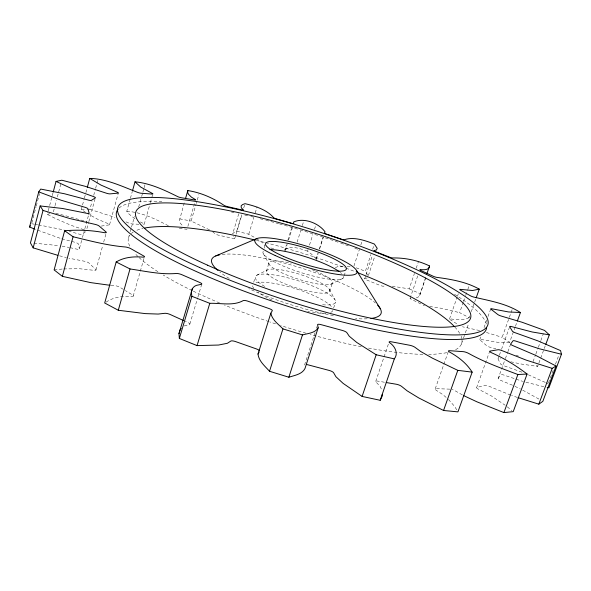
<?xml version="1.0" encoding="UTF-8"?>
<svg xmlns="http://www.w3.org/2000/svg" width="591" height="591" viewBox="0 0 591 591"><rect width="100%" height="100%" fill="white"/><g stroke="black" fill="none" stroke-linecap="round" stroke-linejoin="round"><path stroke-width="0.44" stroke-dasharray="2.96 2.22" d="M184.244 202.942L179.354 220.842L180.174 223.095L182.996 226.168M416.271 297.901L418.169 297.103L419.654 295.589L425.705 277.216M31.862 222.859L36.051 206.857M36.287 205.964L39.545 193.516M83.863 229.707L70.861 225.237L55.318 218.434L47.317 214.37L48.019 211.696M48.255 210.802L49.437 206.355M49.666 205.461L52.023 196.552M52.259 195.665L52.968 192.991M53.397 211.866L54.793 206.591M55.029 205.712L56.426 200.438M57.364 196.921L60.866 183.735M85.658 212.442L81.329 209.436L82.289 205.89M82.526 205.003L84.21 198.798M84.454 197.911L85.651 193.479M85.894 192.592L87.091 188.16M87.328 209.34L89.898 209.295L92.048 201.405M93.725 195.274L95.395 189.135M95.631 188.263L98.261 178.622M69.989 247.659L76.128 249.003A3.79 0.879 14.9 0 0 79.371 248.811L82.223 238.35M82.459 237.486L84.594 229.64M84.831 228.769L89.108 213.078M86.907 228.643L88.591 222.482M88.827 221.603L95.306 197.867M95.941 270.05L102.716 245.597M103.684 242.103L105.855 234.243M109.571 224.661L118.363 192.947M134.94 218.855L129.037 214.068L126.769 211.282L130.168 199.152M130.404 198.28L132.347 191.351M128.513 237.781L129.259 235.122M130.256 231.576L131.261 228.037M131.505 227.151L134.504 216.513M138.663 207.101L141.404 197.372M141.655 196.485L142.653 192.947M142.904 192.068L143.901 188.529M144.145 187.643L145.393 183.225M144.211 224.344L150.114 203.555M150.358 202.691L152.574 194.897M133.189 296.15L144.367 257.033M187.864 226.375L195.362 200.733M209.532 229.877L191.129 221.027L196.005 204.353M196.264 203.474L197.039 200.844M197.291 199.965L198.835 194.705M189.851 324.045L197.66 297.886M197.919 297.014L201.819 283.939M238.742 213.728L232.677 233.829L234.139 232.344L236.703 231.17L248.745 234.228L254.758 237.552M236.703 231.17L241.63 214.851M243.714 207.973L245.006 203.681M234.753 238.469L235.794 235.026M236.053 234.162L241.778 215.213M248.745 234.228L253.857 217.444M255.201 213.026L257.085 206.843M253.694 282.232L255.223 277.268M264.221 248.109L264.997 245.597M266.297 271.498L268.883 263.187M285.01 251.404L284.847 249.845L286.48 244.63M287.839 240.286L291.91 227.247M285.283 250.525L287.196 244.401M288.563 240.027L292.397 227.786M297.103 242.177L300.679 230.808M302.326 225.563L303.981 220.31M315.875 258.666L311.575 254.196L307.556 251.19L308.11 249.446M309.492 245.073L312.816 234.59M314.486 229.352L315.867 224.986M316.096 259.154L318.047 253.051M319.443 248.685L323.063 237.346M316.207 259.604L318.15 253.539M319.532 249.203L323.41 237.072M315.04 332.637L304.535 365.09A4.285 1.189 18.1 0 1 304.971 364.588M316.466 328.249L317.027 326.498M329.756 291.282A33.266 6.989 17.6 0 0 284.426 270.412A33.266 6.989 17.6 0 0 280.053 281.722A33.266 6.989 17.6 0 0 329.756 291.282L332.43 283.015M333.634 308.037L335.511 302.282M344.139 275.812L345.491 271.653M353.95 266.009L359.387 249.38M360.82 244.999L362.253 240.626M367.809 275.229L365.393 271.225L370.889 254.566M372.625 249.306L373.778 245.797M364.669 278.878L365.792 275.472M366.08 274.623L372.264 255.881M368.4 275.546L374.724 256.435M375.743 381.365L388.538 343.63M392.254 286.207L409.186 288.873L414.454 273.374M416.204 268.211L418.546 261.325M410.073 298.352L417.748 275.805M419.654 295.589L425.926 277.26M449.544 318.859L457.116 297.184M457.427 296.32L458.335 293.72M469.764 315.978L469.151 317.707L459.643 312.661L463.263 302.348M463.566 301.491L465.376 296.327M465.678 295.47L467.488 290.314M467.791 289.457L469.601 284.293M435.235 388.789L448.606 350.773M471.293 311.642L474.351 302.984M474.662 302.119L475.888 298.654M461.372 344.11L463.218 338.887M463.529 338.015L465.065 333.664M465.376 332.792L468.759 323.225M479.781 339.552L480.69 336.996M484.044 327.613L486.785 319.938M487.996 316.525L490.737 308.857M476.597 387.689L489.666 351.372M515.153 327.045L509.575 342.418L502.128 337.335L512.508 308.591M498.161 358.574L499.077 356.033M499.388 355.191L501.227 350.108M501.53 349.259L509.501 327.244M515.463 326.195L517.014 321.925M512.537 385.243L500.961 380.456A3.745 0.857 20.3 0 1 498.183 378.417L505.069 359.476M505.386 358.619L507.573 352.591M507.883 351.726L510.705 343.977M533.06 361.611L535.549 354.866M535.86 354.024L538.039 348.129M538.349 347.286L540.529 341.384M540.839 340.542L543.328 333.797M510.801 361.795L520.405 363.908L537.618 366.413L538.564 363.857M538.881 363L543.934 349.355M544.252 348.498L545.205 345.942M548.485 382.887L553.242 370.143M555.466 364.196L558.96 354.851M498.183 378.417L500.666 374.76A3.686 0.835 20.3 0 1 504.404 375.255L522.725 381.387M284.847 249.845C291.629 245.036 300.575 248.811 307.556 251.19M85.532 231.768L82.275 234.243A3.583 0.783 15 0 1 78.256 233.881L69.199 231.236M335.304 267.634L338.421 266.349L343.526 266.216M106.048 302.156C113.612 297.014 123.113 295.869 132.052 296.342A4.137 1.079 15.4 0 0 132.377 294.85L125.358 290.595M256.753 275.258L267.428 269.954M330.701 284.301L342.891 278.391M469.151 317.707C463.3 320.462 456.577 319.849 450.386 318.859A3.14 0.621 19.2 0 0 450.15 319.701L457.486 324.186M367.196 277.918L364.795 278.612A2.948 0.561 18.2 0 0 366.479 279.905L379.681 285.261A2.962 0.569 18.4 0 0 383.448 286.184L385.901 285.918M184.207 325.951L189.334 324.511A4.24 1.152 16.2 0 0 187.753 322.457L185.271 321.334M47.317 214.37L49.821 213.676M101.283 226.08L109.106 224.89A3.339 0.687 15.5 0 0 108.027 223.627L97.426 219.135L87.128 213.381M54.128 269.932L62.86 268.957M63.71 268.92L79.549 268.728L93.651 270.294A3.982 0.983 15 0 0 95.646 269.459L88.953 263.039A3.93 0.953 14.9 0 0 84.232 261.2L68.948 258.215M509.575 342.418L497.585 342.285L481.473 339.53A3.302 0.672 19.7 0 0 480.114 340.032L486.578 345.609A3.354 0.694 19.8 0 0 490.663 347.434L495.879 348.779M81.329 209.436L86.471 209.354M449.81 389.144L436.306 388.664A4.107 1.056 19.9 0 0 436.092 390.171L442.977 394.699L447.867 398.881M138.944 224.24L132.709 223.989A3.214 0.643 15.7 0 1 128.336 222.888L125.972 221.832M33.864 243.13L58.716 245.62M110.909 285.357L114.403 285.608A4.1 1.049 15.3 0 1 119.899 287.285L124.583 290.122M429.635 306.485L441.263 308.273L459.643 312.661M347.19 266.319L350.426 266.6M126.769 211.282C141.774 212.184 155.721 219.121 168.871 226.021M179.309 228.237L185.618 229.145A3.044 0.591 16.4 0 0 187.088 229.027M31.626 223.745L34.212 224.174M35.076 224.321L37.661 224.75M38.518 224.89L64.05 229.943M384.438 382.237L378.129 381.165A4.226 1.145 19.2 0 0 376.039 382.082L380.102 386.337L381.919 390.23M62.114 246.122L69.11 247.459M179.62 218.847L191.129 221.027M543.846 386.706L523.552 381.631M55.709 213.358L65.047 215.597M59.528 255.814L66.384 257.565M479.611 330.554L463.905 327.096A3.184 0.635 19.4 0 1 462.443 326.734M65.919 215.833L86.722 221.677M270.804 247.947L274.35 248.944M486.393 332.482L502.128 337.335M61.782 238.764L74.761 242.244A3.731 0.85 14.9 0 1 78.359 244.024L79.371 248.811M89.898 209.295L114.957 217.399M60.038 238.239L35.416 229.367M517.413 397.447L511.555 395.445M515.877 355.184L520.073 356.683M510.735 395.15L489.813 386.588A3.893 0.931 20.3 0 0 485.063 385.495L477.055 387.334A3.945 0.96 20.3 0 0 478.533 389.225L491.402 395.963L505.187 405.249M356.174 267.812L365.393 271.225M521.897 372.16L504.13 365.836A3.546 0.768 20.1 0 1 500.496 363.834L498.058 358.951A3.487 0.746 20 0 1 500.614 358.9M528.31 374.805L544.976 382.259M409.186 288.873L420.083 293.653M545.774 382.628L548.167 383.736M420.74 303.9L411.336 299.312A3.021 0.584 18.7 0 1 410.56 298.211M514.975 386.351L520.398 389.011M140.348 221.943L143.473 223.509A3.169 0.635 15.9 0 1 143.399 224.417M522.717 390.149L539.022 399.132M462.31 394.869L455.203 390.836A4.063 1.034 20 0 0 452.071 389.535M256.184 238.446L262.626 242.768L264.997 245.767M212.487 231.642L215.323 233.903A2.977 0.569 16.7 0 0 219.039 235.307L232.773 238.321A2.955 0.561 16.9 0 0 234.723 238.158L233.282 236.629M507.248 406.83L511.895 410.575M448.473 399.45L454.723 406.534L457.478 411.114M536.48 365.216L537.618 366.413M263.224 253.524L269.141 264.192M329.335 289.25L334.927 299.622M424.449 305.628A3.051 0.591 18.9 0 1 423.09 305.045M119.027 208.098A193.944 38.326 17.6 0 1 161.816 201.664M231.391 211.999A193.944 38.326 17.6 0 1 234.036 212.575M244.74 214.998A193.944 38.326 17.6 0 1 248.346 215.855M250.835 216.454A193.944 38.326 17.6 0 1 253.332 217.06M260.025 218.729A193.944 38.326 17.6 0 1 265.078 220.029M265.92 220.251A193.944 38.326 17.6 0 1 278.634 223.671M279.491 223.908A193.944 38.326 17.6 0 1 288.866 226.567M289.723 226.811A193.944 38.326 17.6 0 1 299.12 229.589M299.977 229.847A193.944 38.326 17.6 0 1 319.605 235.994M320.455 236.274A193.944 38.326 17.6 0 1 339.877 242.835M340.712 243.123A193.944 38.326 17.6 0 1 349.872 246.388M354.829 248.198A193.944 38.326 17.6 0 1 359.742 250.03M454.472 294.266A193.944 38.326 17.6 0 1 486.341 324.045M461.926 339.079A174.737 37.772 17.6 0 1 454.937 350.005M446.766 352.65A174.737 37.772 17.6 0 1 428.682 354.393M422.875 354.371A174.737 37.772 17.6 0 1 367.403 347.863M361.278 346.681A174.737 37.772 17.6 0 1 316.975 336.242M316.133 336.02A174.737 37.772 17.6 0 1 310.253 334.403M306.035 333.206A174.737 37.772 17.6 0 1 280.651 325.508M275.598 323.861A174.737 37.772 17.6 0 1 269.725 321.903M268.883 321.622A174.737 37.772 17.6 0 1 224.477 305.03M219.623 303.013A174.737 37.772 17.6 0 1 192.984 291.008M192.164 290.609A174.737 37.772 17.6 0 1 163.19 274.992M157.93 271.712A174.737 37.772 17.6 0 1 139.158 257.646M137.999 256.546A174.737 37.772 17.6 0 1 134.438 252.845M129.739 246.107A174.737 37.772 17.6 0 1 129.584 235.514M131.35 233.497A174.737 37.772 17.6 0 1 133.115 232.16M136.868 230.246A174.737 37.772 17.6 0 1 143.044 228.385M256.413 240.367A174.737 37.772 17.6 0 1 264.82 242.473M265.669 242.694A174.737 37.772 17.6 0 1 345.151 267.812M345.971 268.122A174.737 37.772 17.6 0 1 355.693 271.86M454.804 327.008A174.737 37.772 17.6 0 1 459.672 333.331M461.143 336.286A174.737 37.772 17.6 0 1 461.793 338.399M367.21 318.8A88.857 19.045 17.6 0 1 355.523 318.586M333.368 315.557A88.857 19.045 17.6 0 1 248.841 288.667M229.256 278.45A88.857 19.045 17.6 0 1 219.8 272M222.201 254.425A88.857 19.045 17.6 0 1 302.001 268.27A88.857 19.045 17.6 0 1 375.366 302.954M332.836 310.497A42.005 9.456 17.6 0 1 330.657 312.388M325.811 313.267A42.005 9.456 17.6 0 1 311.08 312.033M309.455 311.738A42.005 9.456 17.6 0 1 307.793 311.42M272.03 299.992A42.005 9.456 17.6 0 1 257.794 292.102M253.864 288.482A42.005 9.456 17.6 0 1 252.667 285.534M255.984 282.771A42.005 9.456 17.6 0 1 296.46 288.984A42.005 9.456 17.6 0 1 331.92 307.239M343.607 276.352A42.286 8.244 17.6 0 1 301.757 272.813A42.286 8.244 17.6 0 1 263.32 251.293M340.35 272.481A42.286 8.244 17.6 0 1 341.591 273.552M315.587 271.121A33.318 6.745 17.6 0 1 324.045 284.729A33.318 6.745 17.6 0 1 273.788 268.469A33.318 6.745 17.6 0 1 291.23 263.239M311.893 269.629A33.318 6.745 17.6 0 1 314.87 270.818M264.694 286.458A42.079 9.161 17.6 0 1 269.23 274.364A42.079 9.161 17.6 0 1 325.7 292.316A42.079 9.161 17.6 0 1 322.125 304.712"/><path stroke-width="0.89" d="M382.259 394.515L382.155 396.243L380.198 400.292L362.106 396.421L343.164 383.419L335.902 376.703L333.649 372.795A4.277 1.182 18.5 0 0 328.884 370.358L308.376 364.928A4.285 1.189 18.1 0 0 306.374 364.529M476.191 297.783L479.249 289.125C466.417 281.966 451.561 279.336 437.111 277.415A3.073 0.517 18.7 0 1 433.011 276.152L421.11 270.634A3.044 0.51 18.6 0 1 420.29 269.622C423.282 269.74 427.064 270.331 429.206 267.657L429.554 265.965C418.243 260.498 405.448 257.735 392.882 257.949A2.977 0.495 18.3 0 1 389.114 256.989L375.787 251.744A2.962 0.488 18.2 0 1 374.066 250.54L376.415 250.023L377.206 248.323L374.362 244.046C365.216 240.544 354.075 236.496 344.339 239.702A2.933 0.48 17.8 0 1 341.051 239.074L326.963 234.309A2.925 0.48 17.7 0 1 324.452 232.987L325.072 231.871C318.675 223.021 303.7 217.281 293.542 222.031L293.764 223.413A2.933 0.48 17.4 0 1 291.09 223.125L276.854 219.047A2.94 0.48 17.3 0 1 273.67 217.658C266.541 209.598 255.186 206.023 245.006 203.681L242.509 204.612L241.113 205.867L241.32 207.884L243.307 209.768A2.977 0.488 17 0 1 241.372 209.827L227.609 206.636A2.992 0.495 16.8 0 1 223.871 205.247C213.085 197.978 200.726 192.54 187.835 190.575L187.635 192.326L188.536 194.336L191.454 197.158L195.222 199.463A3.058 0.517 16.5 0 1 194.166 199.891L181.563 197.786A3.095 0.525 16.4 0 1 177.403 196.478C164.017 189.851 150.018 183.225 135.014 181.821L132.591 190.487M34.573 229.027L29.55 227.018L38.747 191.876L40.713 189.068L64.641 193.796L87.498 199.847A3.612 0.687 15.4 0 0 91.509 200.327L95.306 197.867A3.553 0.665 15.5 0 0 92.942 196.382L72.907 189.157L56.034 181.415L53.205 192.097M38.747 191.876L61.021 200.194L84.299 207.094A3.76 0.746 15.3 0 1 87.941 208.815L89.108 213.078A3.819 0.768 15.3 0 1 85.887 213.122L62.52 208.483L40.151 205.941L30.444 242.908L33.17 247.865L57.792 255.312M33.17 247.865L43.032 210.433L40.151 205.941M43.032 210.433L69.575 218.485L94.368 224.211A3.96 0.827 15.3 0 1 99.14 226.021L106.025 231.96A4.011 0.857 15.4 0 1 104.068 232.625C91.095 230.172 77.805 229.663 64.655 230.756L54.128 269.932L62.358 276.337L90.741 282.624L110.029 285.29M62.358 276.337L73.07 236.747L64.655 230.756M87.335 187.273L89.736 178.408C106.232 178.711 121.731 186.268 136.972 192.119A3.236 0.561 16 0 0 141.367 193.264L152.013 194.062A3.191 0.547 16.1 0 0 152.05 193.264L140.761 187.103L135.014 181.821M73.07 236.747C90.297 240.921 107.555 245.538 125.277 246.979A4.13 0.916 15.6 0 1 130.81 248.671L143.51 255.851A4.167 0.946 15.7 0 1 143.236 257.159C134.039 256.346 124.25 257.07 116.183 261.99L104.688 302.991L118.289 310.253L145.253 313.607L158.122 314.065L164.712 313.326A4.218 1.138 16 0 1 170.385 314.582L183.616 320.581M118.289 310.253L130.005 268.949L116.183 261.99M185.522 198.524L187.835 190.575M259.346 350.529A4.292 1.189 17.3 0 0 256.169 348.838L235.883 341.694A4.285 1.189 17 0 0 230.763 341.081L227.409 343.268L218.574 345.041L197.047 345.609L179.354 338.451L178.97 333.656L192.407 288.497L194.387 286.399L196.271 285.409L201.332 284.33A4.277 1.012 16.4 0 0 199.677 282.446L182.087 274.8A4.255 0.997 16.2 0 0 176.384 273.47C160.804 274.793 145.334 271.188 130.005 268.949M179.354 338.451L191.883 296.298L191.329 292.035L192.407 288.497M197.047 345.609L209.783 303.323C220.724 302.961 233.179 306.19 243.219 300.612A4.314 1.042 17.1 0 1 248.338 301.351L268.809 308.472A4.322 1.042 17.3 0 1 272.288 310.726L270.841 313.178L258.008 354.068C258.777 361.212 265.056 366.206 269.518 371.274L288.859 377.228C294.473 375.381 302.016 374.347 304.971 368.533L318.165 327.813L317.596 324.74A4.322 1.042 18.1 0 1 321.423 324.747L342.049 330.354A4.307 1.034 18.3 0 1 346.887 332.696L349.288 336.249L356.787 342.485L376.171 354.755L394.337 358.877C398.814 353.233 394.714 345.92 389.447 342.558A4.263 0.997 18.9 0 1 391.493 341.827L409.541 345.225A4.233 0.983 19.2 0 1 415.045 347.36L420.777 351.542L432.523 358.22L457.796 370.343L472.157 372.131L457.944 411.875L443.553 410.479L418.679 397.898L407.169 390.865L401.592 386.388A4.196 1.123 19.4 0 0 396.147 384.216L386.241 382.54M178.97 333.656L180.196 329.608L181.238 328.382M269.518 371.274L282.963 328.884C278.472 324.245 272.067 319.93 270.841 313.178M288.859 377.228L302.466 334.912C307.778 333.42 315.121 333.139 318.165 327.813M362.106 396.421L376.171 354.755M380.198 400.292L394.337 358.877M426.887 273.751L429.554 265.965M443.553 410.479L457.796 370.343M517.324 321.068L520.427 312.528C506.797 303.641 490.116 300.9 474.447 297.221A3.206 0.554 19.1 0 1 470.2 295.677L460.485 290.151A3.162 0.539 19 0 1 460.685 289.413L472.564 290.499L479.249 289.125M503.909 412.592L517.886 374.517L527.098 374.029L513.224 411.646L503.909 412.592L476.974 401.836L463.809 395.675M545.833 344.235L549.312 334.853L544.577 330.421L522.163 322.287L501.885 316.244A3.369 0.606 19.5 0 1 497.748 314.478L491.091 309.285A3.317 0.591 19.4 0 1 492.421 308.901L508.526 311.952L520.427 312.528M518.255 397.728L538.822 404.163L552.193 368.363L556.057 366.014L535.579 355.317L513.549 345.89A3.775 0.746 19.9 0 1 510.705 343.977L513.003 340.837A3.716 0.724 19.9 0 1 516.733 341.413L539.354 348.764L561.45 354.245L548.884 387.822L547.207 387.452M556.057 366.014L542.841 401.348L538.822 404.163M258.008 354.068L259.176 351.94M29.55 227.018L30.377 225.71M215.693 255.969L256.753 238.609M56.034 181.415L61.804 180.211L85.134 186.291L105.782 192.998A3.413 0.621 15.7 0 0 110.155 193.87L117.904 193.131A3.354 0.598 15.7 0 0 116.796 191.972L100.943 185.064L89.736 178.408M549.312 334.853L532.122 331.972L512.257 326.779A3.509 0.65 19.7 0 0 509.723 326.727L512.36 331.145A3.568 0.672 19.8 0 0 516.054 333.058L538.054 340.933L560.549 350.603L561.45 354.245M552.193 368.363L526.389 360.185L502.742 350.906A3.915 0.813 19.9 0 0 497.977 349.754L490.102 351.076A3.974 0.835 19.9 0 0 491.646 352.805C504.308 358.353 516.113 365.674 527.098 374.029M282.963 328.884L302.466 334.912M517.886 374.517C501.153 368.193 484.192 362.113 468.537 353.352A4.1 0.901 19.7 0 0 463.108 351.645L449.662 350.699A4.137 0.923 19.6 0 0 449.515 352.029C458.431 356.92 466.72 363.413 472.157 372.131M191.883 296.298L209.783 303.323M356.499 270.434L380.168 308.487M486.644 327.643A193.944 38.326 17.6 0 1 286.162 305.769A193.944 38.326 17.6 0 1 118.082 209.111M144.817 228.023A174.737 37.772 17.6 0 1 254.736 239.961M358.087 272.813A174.737 37.772 17.6 0 1 454.287 326.454M377.723 305.259A88.857 19.045 17.6 0 1 370.926 318.468M218.035 270.545A88.857 19.045 17.6 0 1 219.726 254.81M269.836 249.646A42.286 8.244 17.6 0 1 339.042 271.498M199.544 267.45A194.107 37.617 17.6 0 0 487.774 325.065A194.107 37.617 17.6 0 0 221.16 205.964A194.107 37.617 17.6 0 0 199.544 267.45M207.559 265.189A175.608 33.946 17.6 0 0 470.296 318.874A175.608 33.946 17.6 0 0 231.657 211.172A175.608 33.946 17.6 0 0 207.559 265.189M275.214 255.519A53.515 10.032 17.6 0 0 356.632 273.212A53.515 10.032 17.6 0 0 285.852 240.7A53.515 10.032 17.6 0 0 275.214 255.519M283.517 256.383A42.353 7.934 17.6 0 0 346.304 269.156A42.353 7.934 17.6 0 0 288.031 243.396A42.353 7.934 17.6 0 0 283.517 256.383"/></g></svg>
